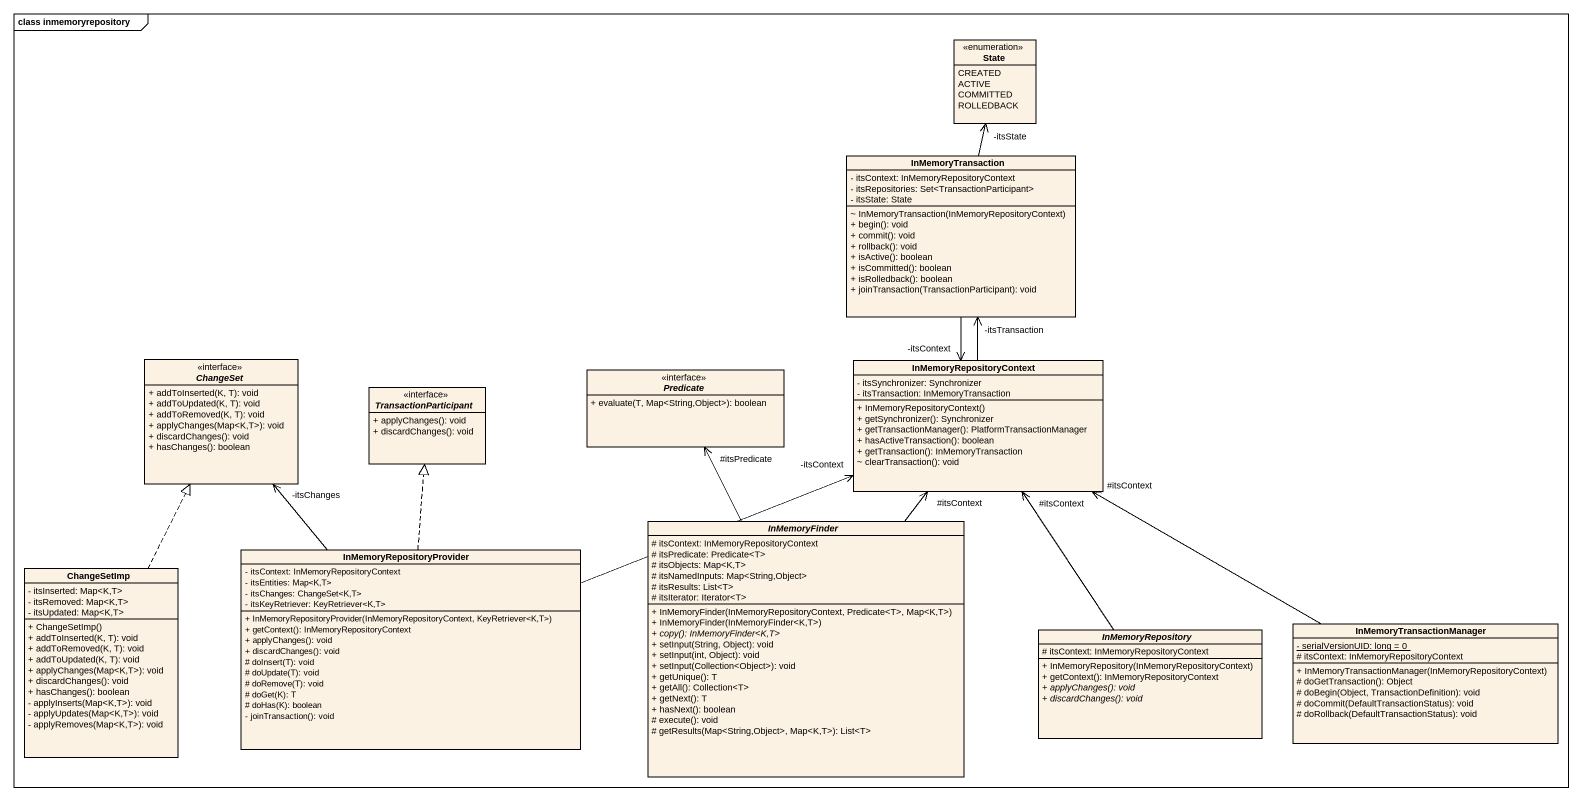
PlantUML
@startuml
mainframe class inmemoryrepository
hide circle
hide empty members
skinparam classAttributeIconSize 0
enum "State" as State_ {
  CREATED
  ACTIVE
  COMMITTED
  ROLLEDBACK
}
class InMemoryTransaction {
  - itsContext: InMemoryRepositoryContext
  - itsRepositories: Set<TransactionParticipant>
  - itsState: State
  ~ InMemoryTransaction(InMemoryRepositoryContext)
  + begin(): void
  + commit(): void
  + rollback(): void
  + isActive(): boolean
  + isCommitted(): boolean
  + isRolledback(): boolean
  + joinTransaction(TransactionParticipant): void
}
interface ChangeSet <<interface>> {
  + addToInserted(K, T): void
  + addToUpdated(K, T): void
  + addToRemoved(K, T): void
  + applyChanges(Map<K,T>): void
  + discardChanges(): void
  + hasChanges(): boolean
}
interface Predicate <<interface>> {
  + evaluate(T, Map<String,Object>): boolean
}
class InMemoryRepositoryContext {
  - itsSynchronizer: Synchronizer
  - itsTransaction: InMemoryTransaction
  + InMemoryRepositoryContext()
  + getSynchronizer(): Synchronizer
  + getTransactionManager(): PlatformTransactionManager
  + hasActiveTransaction(): boolean
  + getTransaction(): InMemoryTransaction
  ~ clearTransaction(): void
}
interface TransactionParticipant <<interface>> {
  + applyChanges(): void
  + discardChanges(): void
}
abstract class InMemoryFinder {
  # itsContext: InMemoryRepositoryContext
  # itsPredicate: Predicate<T>
  # itsObjects: Map<K,T>
  # itsNamedInputs: Map<String,Object>
  # itsResults: List<T>
  # itsIterator: Iterator<T>
  + InMemoryFinder(InMemoryRepositoryContext, Predicate<T>, Map<K,T>)
  + InMemoryFinder(InMemoryFinder<K,T>)
  {abstract} + copy(): InMemoryFinder<K,T>
  + setInput(String, Object): void
  + setInput(int, Object): void
  + setInput(Collection<Object>): void
  + getUnique(): T
  + getAll(): Collection<T>
  + getNext(): T
  + hasNext(): boolean
  # execute(): void
  # getResults(Map<String,Object>, Map<K,T>): List<T>
}
class ChangeSetImp {
  - itsInserted: Map<K,T>
  - itsRemoved: Map<K,T>
  - itsUpdated: Map<K,T>
  + ChangeSetImp()
  + addToInserted(K, T): void
  + addToRemoved(K, T): void
  + addToUpdated(K, T): void
  + applyChanges(Map<K,T>): void
  + discardChanges(): void
  + hasChanges(): boolean
  - applyInserts(Map<K,T>): void
  - applyUpdates(Map<K,T>): void
  - applyRemoves(Map<K,T>): void
}
class InMemoryRepositoryProvider {
  - itsContext: InMemoryRepositoryContext
  - itsEntities: Map<K,T>
  - itsChanges: ChangeSet<K,T>
  - itsKeyRetriever: KeyRetriever<K,T>
  + InMemoryRepositoryProvider(InMemoryRepositoryContext, KeyRetriever<K,T>)
  + getContext(): InMemoryRepositoryContext
  + applyChanges(): void
  + discardChanges(): void
  # doInsert(T): void
  # doUpdate(T): void
  # doRemove(T): void
  # doGet(K): T
  # doHas(K): boolean
  - joinTransaction(): void
}
abstract class InMemoryRepository {
  # itsContext: InMemoryRepositoryContext
  + InMemoryRepository(InMemoryRepositoryContext)
  + getContext(): InMemoryRepositoryContext
  {abstract} + applyChanges(): void
  {abstract} + discardChanges(): void
}
class InMemoryTransactionManager {
  {static} - serialVersionUID: long = 0
  # itsContext: InMemoryRepositoryContext
  + InMemoryTransactionManager(InMemoryRepositoryContext)
  # doGetTransaction(): Object
  # doBegin(Object, TransactionDefinition): void
  # doCommit(DefaultTransactionStatus): void
  # doRollback(DefaultTransactionStatus): void
}
InMemoryTransaction -up-> "-itsState" State_
InMemoryTransaction --> "-itsContext" InMemoryRepositoryContext
InMemoryRepositoryContext -up-> "-itsTransaction" InMemoryTransaction
InMemoryFinder -up-> "#itsPredicate" Predicate
InMemoryFinder -up-> "#itsContext" InMemoryRepositoryContext
ChangeSetImp .up.|> ChangeSet
InMemoryRepositoryProvider -up-> "-itsChanges" ChangeSet
InMemoryRepositoryProvider -right-> "-itsContext" InMemoryRepositoryContext
InMemoryRepositoryProvider .up.|> TransactionParticipant
InMemoryRepository -up-> "#itsContext" InMemoryRepositoryContext
InMemoryTransactionManager -left-> "#itsContext" InMemoryRepositoryContext
@enduml
